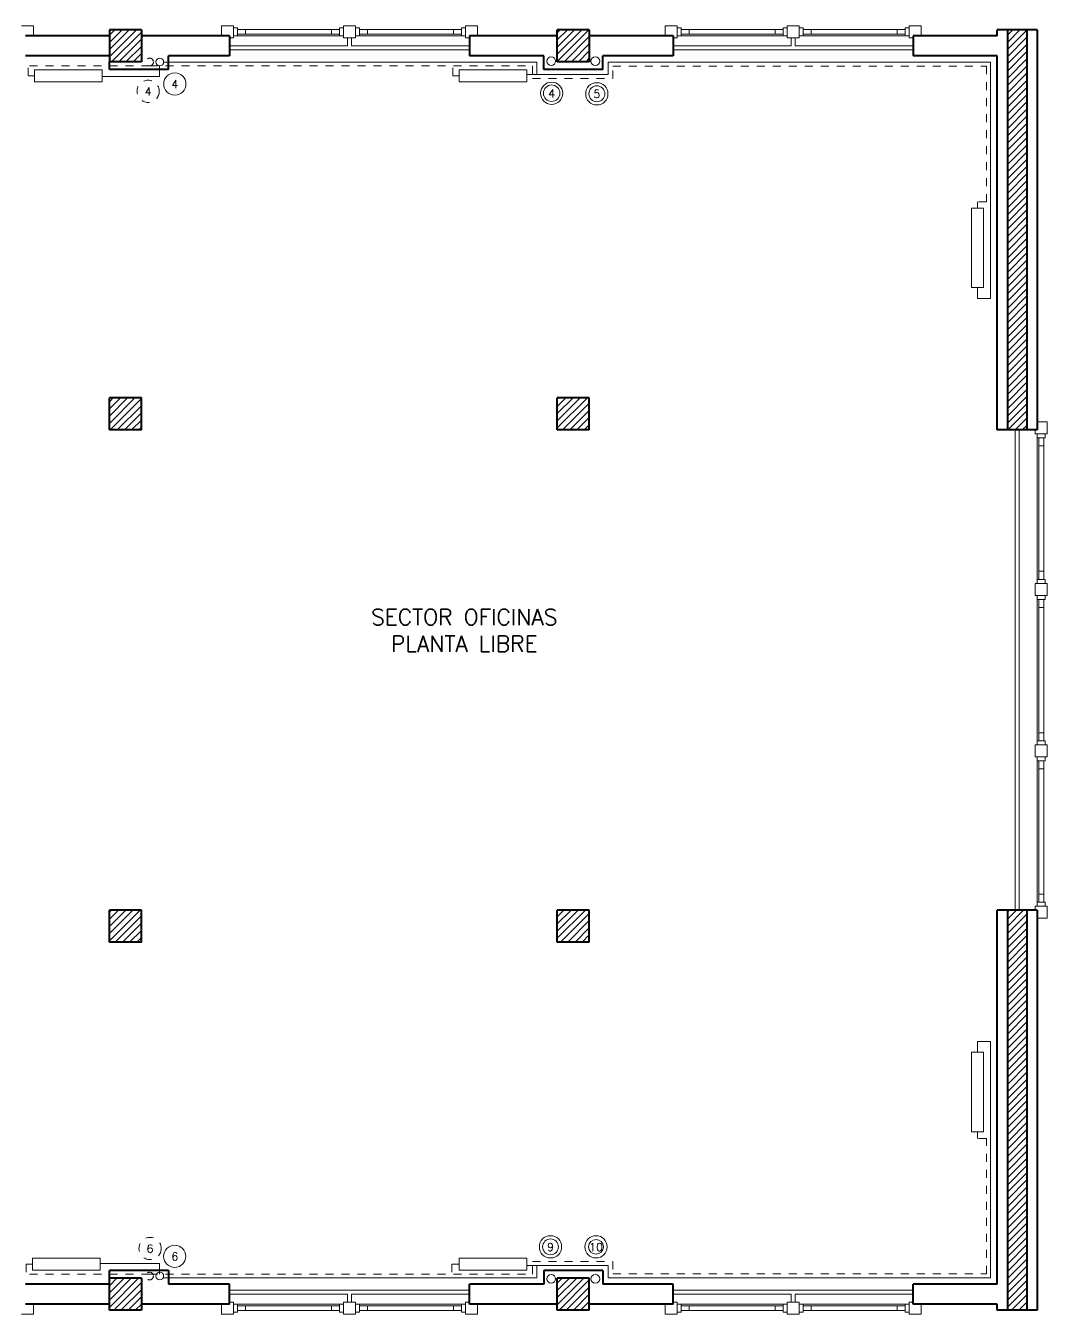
# Model space of a CAD drawing. Extents: x 1009 to 1343, y -172900 to 201.
# Drawn here: x 1114.2 to 1126.97, y 7.7 to 23.8 of the extents above; entities that cross this region are included whole.
import ezdxf

# ---------------------------------------------------------------- set-up
doc = ezdxf.new("R2010")
doc.units = 0
doc.header["$LTSCALE"] = 0.5
doc.linetypes.add('ACAD_ISO03W100', pattern=[30, 12, -18])
doc.linetypes.add('DASHED', pattern=[19.05, 12.7, -6.35])
for name, color, linetype, lineweight in [('Agua caliente', 230, 'CONTINUOUS', 18), ('Agua fria', 5, 'ACAD_ISO03W100', 18), ('Carpintería', 55, 'CONTINUOUS', 20), ('Detalles 01', 8, 'CONTINUOUS', 9), ('Muros corte', 7, 'CONTINUOUS', 40), ('Pluviales', 41, 'CONTINUOUS', 18), ('Punta 01', 6, 'CONTINUOUS', 9), ('Punta 02', 11, 'CONTINUOUS', 20)]:
    doc.layers.add(name, color=color, linetype=linetype, lineweight=lineweight)
doc.styles.add('Texto 1 mm', font='simplex.shx', dxfattribs={"height": 0.1})
doc.styles.add('Texto 2 mm', font='simplex.shx', dxfattribs={"height": 0.2})
pattern_1 = [(45, (0, -104.45304), (-0.0449012806, 0.0449012806), [])]

msp = doc.modelspace()

# ---------------------------------------------------------------- hatches: boundary and pattern name
at = {"layer": 'Detalles 01'}
h = msp.add_hatch(dxfattribs=at)
h.set_pattern_fill('ANSI31', color=256, scale=0.02, style=0)
h.set_pattern_definition(pattern_1)
h.paths.add_polyline_path([(1115.246, 23.352), (1115.646, 23.352), (1115.646, 23.752), (1115.246, 23.752)])
h = msp.add_hatch(dxfattribs=at)
h.set_pattern_fill('ANSI31', color=256, scale=0.02, style=0)
h.set_pattern_definition(pattern_1)
h.paths.add_polyline_path([(1121.246, 23.752), (1120.846, 23.752), (1120.846, 23.352), (1121.246, 23.352)])
h = msp.add_hatch(dxfattribs=at)
h.set_pattern_fill('ANSI31', color=256, scale=0.02, style=0)
h.set_pattern_definition(pattern_1)
h.paths.add_polyline_path([(1126.476, 18.752), (1126.716, 18.752), (1126.716, 23.752), (1126.476, 23.752)])
h = msp.add_hatch(dxfattribs=at)
h.set_pattern_fill('ANSI31', color=256, scale=0.02, style=0)
h.set_pattern_definition(pattern_1)
h.paths.add_polyline_path([(1115.646, 18.752), (1115.646, 19.152), (1115.246, 19.152), (1115.246, 18.752)])
h = msp.add_hatch(dxfattribs=at)
h.set_pattern_fill('ANSI31', color=256, scale=0.02, style=0)
h.set_pattern_definition(pattern_1)
h.paths.add_polyline_path([(1120.846, 18.752), (1121.246, 18.752), (1121.246, 19.152), (1120.846, 19.152)])
h = msp.add_hatch(dxfattribs=at)
h.set_pattern_fill('ANSI31', color=256, scale=0.02, style=0)
h.set_pattern_definition(pattern_1)
h.paths.add_polyline_path([(1115.246, 12.752), (1115.246, 12.352), (1115.646, 12.352), (1115.646, 12.752)])
h = msp.add_hatch(dxfattribs=at)
h.set_pattern_fill('ANSI31', color=256, scale=0.02, style=0)
h.set_pattern_definition(pattern_1)
h.paths.add_polyline_path([(1120.846, 12.752), (1120.846, 12.352), (1121.246, 12.352), (1121.246, 12.752)])
h = msp.add_hatch(dxfattribs=at)
h.set_pattern_fill('ANSI31', color=256, scale=0.02, style=0)
h.set_pattern_definition(pattern_1)
h.paths.add_polyline_path([(1126.716, 12.752), (1126.476, 12.752), (1126.476, 7.752), (1126.716, 7.752)])
h = msp.add_hatch(dxfattribs=at)
h.set_pattern_fill('ANSI31', color=256, scale=0.02, style=0)
h.set_pattern_definition(pattern_1)
h.paths.add_polyline_path([(1115.646, 7.752), (1115.646, 8.152), (1115.246, 8.152), (1115.246, 7.752)])
h = msp.add_hatch(dxfattribs=at)
h.set_pattern_fill('ANSI31', color=256, scale=0.02, style=0)
h.set_pattern_definition(pattern_1)
h.paths.add_polyline_path([(1120.846, 7.752), (1121.246, 7.752), (1121.246, 8.152), (1120.846, 8.152)])

# ---------------------------------------------------------------- linework, layer by layer
at = {"layer": 'Agua caliente', "lineweight": 20, "ltscale": 0.01}
for p, q in [((1115.925, 23.349), (1120.59, 23.349)), ((1120.59, 23.349), (1120.59, 23.195)), ((1121.483, 23.195), (1121.483, 23.348)), ((1121.483, 23.348), (1126.263, 23.348)), ((1126.263, 23.348), (1126.263, 20.396)), ((1115.872, 23.3), (1115.872, 23.168)), ((1120.59, 23.195), (1120.465, 23.195)), ((1120.59, 23.195), (1121.483, 23.195)), ((1115.872, 23.168), (1115.157, 23.168)), ((1126.098, 20.53), (1126.098, 20.396)), ((1126.098, 20.396), (1126.263, 20.396)), ((1126.098, 10.975), (1126.098, 11.108)), ((1126.098, 11.108), (1126.263, 11.108)), ((1126.263, 8.156), (1126.263, 11.108)), ((1115.872, 8.336), (1115.132, 8.336)), ((1115.872, 8.204), (1115.872, 8.336)), ((1120.59, 8.309), (1120.465, 8.309)), ((1120.59, 8.309), (1121.483, 8.309)), ((1120.59, 8.156), (1120.59, 8.309)), ((1121.483, 8.309), (1121.483, 8.156)), ((1115.925, 8.156), (1120.59, 8.156)), ((1121.483, 8.156), (1126.263, 8.156))]:
    msp.add_line(p, q, dxfattribs=at)
for centre, radius in [((1115.876, 23.349), 0.0486), ((1116.064, 23.075), 0.139), ((1116.063, 8.425), 0.139), ((1115.876, 8.179), 0.0486)]:
    msp.add_circle(centre, radius, dxfattribs=at)
at = {"layer": 'Agua fria', "lineweight": 20, "ltscale": 0.01}
for p, q in [((1115.748, 23.3), (1114.231, 23.3)), ((1114.231, 23.178), (1114.231, 23.3)), ((1115.748, 23.3), (1120.534, 23.3)), ((1119.541, 23.178), (1119.541, 23.3)), ((1120.534, 23.3), (1120.534, 23.143)), ((1121.54, 23.143), (1121.54, 23.298)), ((1121.54, 23.298), (1126.21, 23.298)), ((1126.21, 23.298), (1126.21, 21.604)), ((1114.309, 23.178), (1114.231, 23.178)), ((1119.617, 23.178), (1119.541, 23.178)), ((1120.534, 23.143), (1121.54, 23.143)), ((1126.098, 21.522), (1126.098, 21.604)), ((1126.21, 21.604), (1126.098, 21.604)), ((1126.098, 9.982), (1126.098, 9.9)), ((1126.21, 9.9), (1126.098, 9.9)), ((1126.21, 8.206), (1126.21, 9.9)), ((1114.283, 8.327), (1114.206, 8.327)), ((1114.206, 8.327), (1114.206, 8.204)), ((1119.617, 8.327), (1119.526, 8.327)), ((1119.526, 8.327), (1119.526, 8.204)), ((1120.534, 8.204), (1120.534, 8.361)), ((1120.534, 8.361), (1121.54, 8.361)), ((1121.54, 8.361), (1121.54, 8.206)), ((1115.748, 8.204), (1114.206, 8.204)), ((1115.748, 8.204), (1120.534, 8.204)), ((1121.54, 8.206), (1126.21, 8.206))]:
    msp.add_line(p, q, dxfattribs=at)
at = {"layer": 'Agua fria', "linetype": 'DASHED', "lineweight": 20, "ltscale": 0.01}
for centre in [(1115.748, 23.349), (1115.748, 8.179)]:
    msp.add_circle(centre, 0.0486, dxfattribs=at)
at = {"layer": 'Agua fria', "lineweight": 20, "ltscale": 0.01}
for centre in [(1115.731, 22.983), (1115.755, 8.523)]:
    msp.add_circle(centre, 0.139, dxfattribs=at)
at = {"layer": 'Carpintería'}
for p, q in [((1114.146, 23.802), (1114.296, 23.802)), ((1114.296, 23.802), (1114.296, 23.677)), ((1116.796, 23.802), (1116.646, 23.802)), ((1116.646, 23.802), (1116.646, 23.677)), ((1116.796, 23.802), (1116.796, 23.652)), ((1116.796, 23.777), (1116.846, 23.777)), ((1116.846, 23.677), (1116.796, 23.677)), ((1116.846, 23.777), (1116.846, 23.677)), ((1116.846, 23.757), (1118.121, 23.757)), ((1116.846, 23.697), (1118.121, 23.697)), ((1116.946, 23.757), (1116.946, 23.697)), ((1118.021, 23.757), (1118.021, 23.697)), ((1118.171, 23.777), (1118.121, 23.777)), ((1118.121, 23.677), (1118.121, 23.777)), ((1118.121, 23.677), (1118.171, 23.677)), ((1118.321, 23.802), (1118.171, 23.802)), ((1118.171, 23.802), (1118.171, 23.652)), ((1118.321, 23.802), (1118.321, 23.652)), ((1118.321, 23.777), (1118.371, 23.777)), ((1118.371, 23.677), (1118.321, 23.677)), ((1118.371, 23.777), (1118.371, 23.677)), ((1118.371, 23.757), (1119.646, 23.757)), ((1118.371, 23.697), (1119.646, 23.697)), ((1118.471, 23.757), (1118.471, 23.697)), ((1119.546, 23.757), (1119.546, 23.697)), ((1119.646, 23.777), (1119.646, 23.677)), ((1119.696, 23.777), (1119.646, 23.777)), ((1119.646, 23.677), (1119.696, 23.677)), ((1119.696, 23.802), (1119.696, 23.652)), ((1119.696, 23.802), (1119.846, 23.802)), ((1119.846, 23.802), (1119.846, 23.677)), ((1122.346, 23.802), (1122.196, 23.802)), ((1122.196, 23.802), (1122.196, 23.677)), ((1122.346, 23.802), (1122.346, 23.652)), ((1122.346, 23.777), (1122.396, 23.777)), ((1122.396, 23.677), (1122.346, 23.677)), ((1122.396, 23.777), (1122.396, 23.677)), ((1122.396, 23.757), (1123.671, 23.757)), ((1122.396, 23.697), (1123.671, 23.697)), ((1122.496, 23.757), (1122.496, 23.697)), ((1123.571, 23.757), (1123.571, 23.697)), ((1123.721, 23.777), (1123.671, 23.777)), ((1123.671, 23.677), (1123.671, 23.777)), ((1123.671, 23.677), (1123.721, 23.677)), ((1123.871, 23.802), (1123.721, 23.802)), ((1123.721, 23.802), (1123.721, 23.652)), ((1123.871, 23.802), (1123.871, 23.652)), ((1123.871, 23.777), (1123.921, 23.777)), ((1123.921, 23.677), (1123.871, 23.677)), ((1123.921, 23.777), (1123.921, 23.677)), ((1123.921, 23.757), (1125.196, 23.757)), ((1123.921, 23.697), (1125.196, 23.697)), ((1124.021, 23.757), (1124.021, 23.697)), ((1125.096, 23.757), (1125.096, 23.697)), ((1125.196, 23.777), (1125.196, 23.677)), ((1125.246, 23.777), (1125.196, 23.777)), ((1125.196, 23.677), (1125.246, 23.677)), ((1125.246, 23.802), (1125.246, 23.652)), ((1125.246, 23.802), (1125.396, 23.802)), ((1125.396, 23.802), (1125.396, 23.677)), ((1116.796, 23.652), (1116.746, 23.652)), ((1118.321, 23.652), (1118.171, 23.652)), ((1119.696, 23.652), (1119.746, 23.652)), ((1122.346, 23.652), (1122.296, 23.652)), ((1123.871, 23.652), (1123.721, 23.652)), ((1125.246, 23.652), (1125.296, 23.652)), ((1126.971, 18.852), (1126.846, 18.852)), ((1126.971, 18.852), (1126.971, 18.702)), ((1126.821, 18.752), (1126.821, 18.702)), ((1126.971, 18.702), (1126.821, 18.702)), ((1126.846, 18.702), (1126.846, 18.652)), ((1126.946, 18.702), (1126.946, 18.652)), ((1126.946, 18.652), (1126.846, 18.652)), ((1126.866, 16.885), (1126.866, 18.652)), ((1126.926, 18.552), (1126.866, 18.552)), ((1126.926, 16.885), (1126.926, 18.652)), ((1126.866, 16.985), (1126.926, 16.985)), ((1126.821, 16.835), (1126.821, 16.685)), ((1126.821, 16.835), (1126.971, 16.835)), ((1126.846, 16.835), (1126.846, 16.885)), ((1126.846, 16.885), (1126.946, 16.885)), ((1126.946, 16.885), (1126.946, 16.835)), ((1126.971, 16.835), (1126.971, 16.685)), ((1126.821, 16.685), (1126.971, 16.685)), ((1126.846, 16.685), (1126.846, 16.635)), ((1126.946, 16.635), (1126.846, 16.635)), ((1126.866, 14.869), (1126.866, 16.635)), ((1126.926, 14.869), (1126.926, 16.635)), ((1126.946, 16.685), (1126.946, 16.635)), ((1126.926, 16.535), (1126.866, 16.535)), ((1126.821, 14.819), (1126.821, 14.669)), ((1126.821, 14.819), (1126.971, 14.819)), ((1126.846, 14.819), (1126.846, 14.869)), ((1126.846, 14.869), (1126.946, 14.869)), ((1126.866, 14.969), (1126.926, 14.969)), ((1126.946, 14.869), (1126.946, 14.819)), ((1126.971, 14.819), (1126.971, 14.669)), ((1126.821, 14.669), (1126.971, 14.669)), ((1126.846, 14.669), (1126.846, 14.619)), ((1126.946, 14.669), (1126.946, 14.619)), ((1126.946, 14.619), (1126.846, 14.619)), ((1126.866, 12.852), (1126.866, 14.619)), ((1126.926, 14.519), (1126.866, 14.519)), ((1126.926, 12.852), (1126.926, 14.619)), ((1126.866, 12.952), (1126.926, 12.952)), ((1126.971, 12.802), (1126.821, 12.802)), ((1126.821, 12.802), (1126.821, 12.752)), ((1126.846, 12.802), (1126.846, 12.852)), ((1126.846, 12.852), (1126.946, 12.852)), ((1126.946, 12.852), (1126.946, 12.802)), ((1126.971, 12.802), (1126.971, 12.652)), ((1126.971, 12.652), (1126.846, 12.652)), ((1114.296, 7.702), (1114.296, 7.827)), ((1116.646, 7.702), (1116.646, 7.827)), ((1116.796, 7.852), (1116.746, 7.852)), ((1116.796, 7.702), (1116.796, 7.852)), ((1116.846, 7.827), (1116.796, 7.827)), ((1116.846, 7.727), (1116.846, 7.827)), ((1116.846, 7.807), (1118.121, 7.807)), ((1116.846, 7.747), (1118.121, 7.747)), ((1116.946, 7.747), (1116.946, 7.807)), ((1118.021, 7.747), (1118.021, 7.807)), ((1118.121, 7.827), (1118.121, 7.727)), ((1118.121, 7.827), (1118.171, 7.827)), ((1118.321, 7.852), (1118.171, 7.852)), ((1118.171, 7.702), (1118.171, 7.852)), ((1118.321, 7.702), (1118.321, 7.852)), ((1118.371, 7.827), (1118.321, 7.827)), ((1118.371, 7.727), (1118.371, 7.827)), ((1118.371, 7.807), (1119.646, 7.807)), ((1118.371, 7.747), (1119.646, 7.747)), ((1118.471, 7.747), (1118.471, 7.807)), ((1119.546, 7.747), (1119.546, 7.807)), ((1119.646, 7.727), (1119.646, 7.827)), ((1119.646, 7.827), (1119.696, 7.827)), ((1119.696, 7.702), (1119.696, 7.852)), ((1119.696, 7.852), (1119.746, 7.852)), ((1119.846, 7.702), (1119.846, 7.827)), ((1122.196, 7.702), (1122.196, 7.827)), ((1122.346, 7.852), (1122.296, 7.852)), ((1122.346, 7.702), (1122.346, 7.852)), ((1122.396, 7.827), (1122.346, 7.827)), ((1122.396, 7.727), (1122.396, 7.827)), ((1122.396, 7.807), (1123.671, 7.807)), ((1122.396, 7.747), (1123.671, 7.747)), ((1122.496, 7.747), (1122.496, 7.807)), ((1123.571, 7.747), (1123.571, 7.807)), ((1123.671, 7.827), (1123.671, 7.727)), ((1123.671, 7.827), (1123.721, 7.827)), ((1123.871, 7.852), (1123.721, 7.852)), ((1123.721, 7.702), (1123.721, 7.852)), ((1123.871, 7.702), (1123.871, 7.852)), ((1123.921, 7.827), (1123.871, 7.827)), ((1123.921, 7.727), (1123.921, 7.827)), ((1123.921, 7.807), (1125.196, 7.807)), ((1123.921, 7.747), (1125.196, 7.747)), ((1124.021, 7.747), (1124.021, 7.807)), ((1125.096, 7.747), (1125.096, 7.807)), ((1125.196, 7.727), (1125.196, 7.827)), ((1125.196, 7.827), (1125.246, 7.827)), ((1125.246, 7.702), (1125.246, 7.852)), ((1125.246, 7.852), (1125.296, 7.852)), ((1125.396, 7.702), (1125.396, 7.827)), ((1114.146, 7.702), (1114.296, 7.702)), ((1116.796, 7.702), (1116.646, 7.702)), ((1116.796, 7.727), (1116.846, 7.727)), ((1118.171, 7.727), (1118.121, 7.727)), ((1118.321, 7.702), (1118.171, 7.702)), ((1118.321, 7.727), (1118.371, 7.727)), ((1119.696, 7.727), (1119.646, 7.727)), ((1119.696, 7.702), (1119.846, 7.702)), ((1122.346, 7.702), (1122.196, 7.702)), ((1122.346, 7.727), (1122.396, 7.727)), ((1123.721, 7.727), (1123.671, 7.727)), ((1123.871, 7.702), (1123.721, 7.702)), ((1123.871, 7.727), (1123.921, 7.727)), ((1125.246, 7.727), (1125.196, 7.727)), ((1125.246, 7.702), (1125.396, 7.702))]:
    msp.add_line(p, q, dxfattribs=at)
at = {"layer": 'Detalles 01'}
for p, q in [((1118.121, 23.677), (1116.846, 23.677)), ((1119.646, 23.677), (1118.371, 23.677)), ((1123.671, 23.677), (1122.396, 23.677)), ((1125.196, 23.677), (1123.921, 23.677)), ((1118.221, 23.552), (1116.746, 23.552)), ((1118.221, 23.652), (1118.221, 23.552)), ((1118.271, 23.652), (1118.271, 23.552)), ((1119.746, 23.552), (1118.271, 23.552)), ((1123.771, 23.552), (1122.296, 23.552)), ((1123.771, 23.652), (1123.771, 23.552)), ((1123.821, 23.652), (1123.821, 23.552)), ((1125.296, 23.552), (1123.821, 23.552)), ((1119.746, 23.502), (1116.746, 23.502)), ((1125.296, 23.502), (1122.296, 23.502)), ((1126.571, 18.752), (1126.571, 12.752)), ((1126.621, 18.752), (1126.621, 12.752)), ((1126.846, 18.652), (1126.846, 16.885)), ((1126.846, 16.635), (1126.846, 14.869)), ((1126.846, 14.619), (1126.846, 12.852)), ((1119.746, 8.002), (1116.746, 8.002)), ((1118.221, 7.952), (1116.746, 7.952)), ((1118.221, 7.852), (1118.221, 7.952)), ((1119.746, 7.952), (1118.271, 7.952)), ((1118.271, 7.852), (1118.271, 7.952)), ((1125.296, 8.002), (1122.296, 8.002)), ((1123.771, 7.952), (1122.296, 7.952)), ((1123.771, 7.852), (1123.771, 7.952)), ((1125.296, 7.952), (1123.821, 7.952)), ((1123.821, 7.852), (1123.821, 7.952)), ((1118.121, 7.827), (1116.846, 7.827)), ((1119.646, 7.827), (1118.371, 7.827)), ((1123.671, 7.827), (1122.396, 7.827)), ((1125.196, 7.827), (1123.921, 7.827))]:
    msp.add_line(p, q, dxfattribs=at)
at = {"layer": 'Muros corte'}
for p, q in [((1115.246, 23.677), (1114.196, 23.677)), ((1115.646, 23.752), (1115.246, 23.752)), ((1115.246, 23.752), (1115.246, 23.352)), ((1115.646, 23.752), (1115.646, 23.352)), ((1116.746, 23.677), (1115.646, 23.677)), ((1116.746, 23.677), (1116.746, 23.427)), ((1120.846, 23.677), (1119.746, 23.677)), ((1119.746, 23.677), (1119.746, 23.427)), ((1121.246, 23.752), (1120.846, 23.752)), ((1120.846, 23.352), (1120.846, 23.752)), ((1121.246, 23.752), (1121.246, 23.352)), ((1122.296, 23.677), (1121.246, 23.677)), ((1122.296, 23.677), (1122.296, 23.427)), ((1126.346, 23.677), (1125.296, 23.677)), ((1125.296, 23.677), (1125.296, 23.427)), ((1126.846, 23.752), (1126.346, 23.752)), ((1126.346, 23.677), (1126.346, 23.752)), ((1126.476, 18.752), (1126.476, 23.752)), ((1126.716, 23.752), (1126.716, 18.752)), ((1126.846, 23.752), (1126.846, 18.752)), ((1115.246, 23.427), (1114.196, 23.427)), ((1115.646, 23.352), (1115.246, 23.352)), ((1115.246, 23.257), (1115.246, 23.352)), ((1116.746, 23.427), (1115.986, 23.427)), ((1115.986, 23.257), (1115.986, 23.427)), ((1120.676, 23.427), (1119.746, 23.427)), ((1120.676, 23.257), (1120.676, 23.427)), ((1121.246, 23.352), (1120.846, 23.352)), ((1122.296, 23.427), (1121.416, 23.427)), ((1121.416, 23.257), (1121.416, 23.427)), ((1126.346, 23.427), (1125.296, 23.427)), ((1126.346, 18.752), (1126.346, 23.427)), ((1115.986, 23.257), (1115.246, 23.257)), ((1121.416, 23.257), (1120.676, 23.257)), ((1115.646, 19.152), (1115.246, 19.152)), ((1115.246, 18.752), (1115.246, 19.152)), ((1115.646, 18.752), (1115.646, 19.152)), ((1121.246, 19.152), (1120.846, 19.152)), ((1120.846, 18.752), (1120.846, 19.152)), ((1121.246, 18.752), (1121.246, 19.152)), ((1115.646, 18.752), (1115.246, 18.752)), ((1121.246, 18.752), (1120.846, 18.752)), ((1126.846, 18.752), (1126.346, 18.752)), ((1126.671, 18.752), (1126.521, 18.752)), ((1115.646, 12.752), (1115.246, 12.752)), ((1115.246, 12.352), (1115.246, 12.752)), ((1115.646, 12.352), (1115.646, 12.752)), ((1121.246, 12.752), (1120.846, 12.752)), ((1120.846, 12.352), (1120.846, 12.752)), ((1121.246, 12.352), (1121.246, 12.752)), ((1126.846, 12.752), (1126.346, 12.752)), ((1126.346, 8.077), (1126.346, 12.752)), ((1126.476, 7.752), (1126.476, 12.752)), ((1126.716, 12.752), (1126.716, 7.752)), ((1126.846, 12.752), (1126.846, 7.752)), ((1115.646, 12.352), (1115.246, 12.352)), ((1121.246, 12.352), (1120.846, 12.352)), ((1115.986, 8.247), (1115.246, 8.247)), ((1115.246, 8.152), (1115.246, 8.247)), ((1115.986, 8.247), (1115.986, 8.077)), ((1121.416, 8.247), (1120.676, 8.247)), ((1120.676, 8.247), (1120.676, 8.077)), ((1121.416, 8.247), (1121.416, 8.077)), ((1115.246, 8.077), (1114.196, 8.077)), ((1115.646, 8.152), (1115.246, 8.152)), ((1115.246, 7.752), (1115.246, 8.152)), ((1115.646, 8.152), (1115.646, 7.752)), ((1116.746, 8.077), (1115.986, 8.077)), ((1116.746, 7.827), (1116.746, 8.077)), ((1120.676, 8.077), (1119.746, 8.077)), ((1119.746, 7.827), (1119.746, 8.077)), ((1121.246, 8.152), (1120.846, 8.152)), ((1120.846, 7.752), (1120.846, 8.152)), ((1121.246, 7.752), (1121.246, 8.152)), ((1122.296, 8.077), (1121.416, 8.077)), ((1122.296, 7.827), (1122.296, 8.077)), ((1126.346, 8.077), (1125.296, 8.077)), ((1125.296, 7.827), (1125.296, 8.077)), ((1115.246, 7.827), (1114.196, 7.827)), ((1115.646, 7.752), (1115.246, 7.752)), ((1116.746, 7.827), (1115.646, 7.827)), ((1120.846, 7.827), (1119.746, 7.827)), ((1121.246, 7.752), (1120.846, 7.752)), ((1122.296, 7.827), (1121.246, 7.827)), ((1126.346, 7.827), (1125.296, 7.827)), ((1126.346, 7.752), (1126.346, 7.827)), ((1126.846, 7.752), (1126.346, 7.752)), ((1126.671, 7.752), (1126.521, 7.752))]:
    msp.add_line(p, q, dxfattribs=at)
at = {"layer": 'Pluviales'}
for centre, radius in [((1120.77, 23.36), 0.055), ((1121.321, 23.36), 0.055), ((1120.775, 22.959), 0.139), ((1121.34, 22.952), 0.139), ((1120.761, 8.544), 0.139), ((1121.33, 8.544), 0.139), ((1120.77, 8.144), 0.055), ((1121.321, 8.144), 0.055)]:
    msp.add_circle(centre, radius, dxfattribs=at)
at = {"layer": 'Pluviales', "lineweight": 20, "ltscale": 0.01}
for centre, radius in [((1120.775, 22.959), 0.103), ((1121.34, 22.952), 0.0999), ((1120.761, 8.544), 0.0983), ((1121.33, 8.544), 0.0923)]:
    msp.add_circle(centre, radius, dxfattribs=at)
at = {"layer": 'Punta 02', "lineweight": 20, "ltscale": 0.01}
for points in [[(1114.309, 23.252), (1115.157, 23.252), (1115.157, 23.103), (1114.309, 23.103)], [(1119.617, 23.252), (1120.465, 23.252), (1120.465, 23.103), (1119.617, 23.103)], [(1126.024, 20.53), (1126.024, 21.522), (1126.173, 21.522), (1126.173, 20.53)], [(1126.024, 10.975), (1126.024, 9.982), (1126.173, 9.982), (1126.173, 10.975)], [(1114.283, 8.252), (1115.132, 8.252), (1115.132, 8.401), (1114.283, 8.401)], [(1119.617, 8.252), (1120.465, 8.252), (1120.465, 8.401), (1119.617, 8.401)]]:
    msp.add_lwpolyline(points, close=True, dxfattribs=at)

# ---------------------------------------------------------------- texts
at = {"layer": 'Punta 01', "lineweight": 20, "ltscale": 0.01, "char_height": 0.1, "width": 0.92289, "attachment_point": 2, "style": 'Texto 1 mm'}
for s, insert in [('4', (1115.731, 23.032)), ('4', (1116.064, 23.123)), ('6', (1115.754, 8.571)), ('6', (1116.063, 8.473))]:
    msp.add_mtext(s, dxfattribs=dict(at, insert=insert))
at = {"layer": 'Punta 01', "char_height": 0.1, "width": 0.92289, "attachment_point": 2, "style": 'Texto 1 mm'}
for s, insert in [('4', (1120.775, 23.007)), ('5', (1121.34, 23.001)), ('9', (1120.761, 8.592)), ('10', (1121.33, 8.592))]:
    msp.add_mtext(s, dxfattribs=dict(at, insert=insert))
at = {"layer": 'Punta 02', "lineweight": 20, "insert": (1119.683, 16.514), "char_height": 0.2, "width": 3.4472, "attachment_point": 2, "style": 'Texto 2 mm'}
msp.add_mtext('SECTOR OFICINAS PLANTA LIBRE', dxfattribs=at)

doc.saveas('drawing.dxf')
